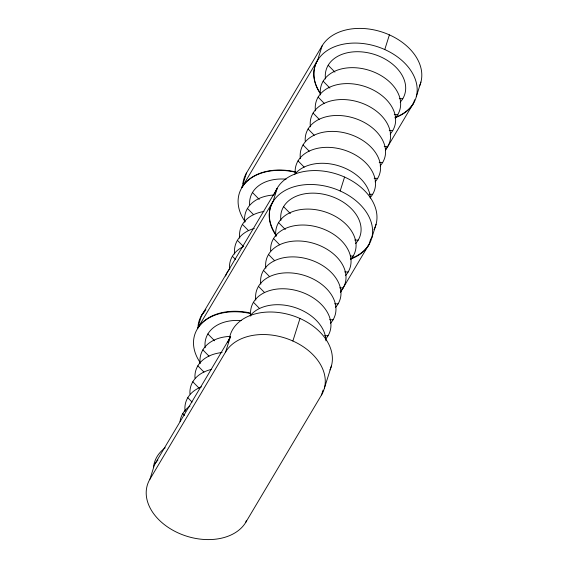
<?xml version="1.0" encoding="UTF-8"?>
<svg xmlns="http://www.w3.org/2000/svg" width="568" height="568" viewBox="0 0 568 568"><rect width="100%" height="100%" fill="white"/><g stroke="black" fill="none" stroke-linecap="round" stroke-linejoin="round"><path stroke-width="0.85" d="M149.931 479.2L154.517 464.645L230.218 337.371L225.631 351.933L149.931 479.2A52.916 37.218 17.5 0 0 178.608 533.125A52.916 37.218 17.5 0 0 245.852 522.198L321.552 394.923L323.078 390.074M197.387 328.673L201.441 315.829L277.141 188.562L273.087 201.399L197.387 328.673A52.916 37.218 17.5 0 1 249.643 312.847M295.715 171.948A52.916 37.218 17.5 0 0 241.925 187.426L246.448 173.077L322.148 45.802A52.916 37.218 17.5 0 1 387.589 34.094A52.916 37.218 17.5 0 1 419.383 86.315M241.925 187.426L317.626 60.151L322.148 45.802M321.552 394.923A52.916 37.218 17.5 0 0 292.875 341.006L299.982 318.471M340.182 190.969L344.57 177.053M384.77 49.544L389.392 34.875M245.852 522.198L246.363 520.579M340.459 292.406L369.015 244.396L370.783 238.773M385.445 150.399L413.547 103.149L414.612 99.769M324.392 388.185L331.499 365.657M371.699 238.148L376.087 224.232M416.287 96.73L420.916 82.062M399.297 98.64L402.79 98.69M394.27 114.58L397.763 114.629M389.243 130.526L392.736 130.576M384.216 146.466L387.71 146.516M379.19 162.384L382.683 162.441M374.17 178.316L377.67 178.366M369.143 194.256L372.644 194.306M354.702 240.058L358.202 240.108M350.548 256.019L353.175 256.054M344.648 271.944L348.149 271.994M339.621 287.891L343.122 287.94M334.602 303.809L338.095 303.859M329.582 319.734L333.075 319.784M324.555 335.681L328.048 335.731M308.083 129.007L314.218 135.241M263.495 270.425L269.63 276.666M232.383 256.274L235.45 259.391M187.795 397.699L192.09 402.066M328.183 65.249L334.928 72.122M323.156 81.196L329.901 88.068M318.13 97.135L324.264 103.383M313.103 113.082L319.237 119.33M303.063 144.925L309.191 151.173M298.037 160.872L304.164 167.12M283.595 206.674L290.34 213.547M252.483 192.524L259.228 199.396M278.569 222.613L285.313 229.486M247.456 208.463L253.591 214.711M273.542 238.56L279.669 244.808M242.429 224.41L248.564 230.658M268.515 254.499L274.642 260.748M237.403 240.349L243.537 246.597M258.468 286.35L264.603 292.598M253.442 302.29L259.576 308.538M207.895 333.941L214.64 340.814M202.868 349.888L208.996 356.136M197.841 365.827L203.969 372.075M192.808 381.774L198.942 388.022M182.768 413.618L184.607 415.492M245.206 221.769A52.916 37.218 17.5 0 1 246.533 181.81A52.916 37.218 17.5 0 1 295.935 172.345M242.898 183.592A52.916 37.218 17.5 0 1 246.448 173.077M198.097 325.499A52.916 37.218 17.5 0 1 205.921 309.716M200.149 362.512A52.916 37.218 17.5 0 1 201.789 323.377A52.916 37.218 17.5 0 1 249.842 313.422M201.441 315.829A52.916 37.218 17.5 0 1 204.849 311.236M274.614 194.228A52.916 37.218 17.5 0 1 339.188 174.887A52.916 37.218 17.5 0 1 373.936 229.742M276.318 235.919A52.916 37.218 17.5 0 1 293.571 186.9A52.916 37.218 17.5 0 1 364.053 208.974A52.916 37.218 17.5 0 1 350.456 259.136M274.798 193.631A52.916 37.218 17.5 0 1 277.141 188.562M369.015 244.396A52.916 37.218 17.5 0 1 350.612 258.639M276.069 234.847A52.916 37.218 17.5 0 1 273.087 201.399M154.517 464.645A52.916 37.218 17.5 0 1 157.925 460.052M227.882 342.447A52.916 37.218 17.5 0 1 230.218 337.371M225.574 276.048A41.159 28.947 17.5 0 1 229.941 268.7M229.543 268.558A41.152 28.947 17.5 0 1 243.743 246.42M249.643 204.807A41.159 28.947 17.5 0 1 286.066 179.168M244.772 222.209A41.159 28.947 17.5 0 1 273.833 195.009M239.746 238.155A41.159 28.947 17.5 0 1 263.964 211.474M234.719 254.102A41.159 28.947 17.5 0 1 254.343 228.421M205.211 347.687A41.159 28.947 17.5 0 1 241.478 320.593M200.184 363.634A41.159 28.947 17.5 0 1 230.665 336.37M195.001 378.118A41.159 28.947 17.5 0 1 222.109 352.536M189.975 394.057A41.159 28.947 17.5 0 1 211.466 369.406M185.111 411.445A41.152 28.947 17.5 0 1 201.462 386.851M153.509 466.924A52.916 37.218 17.5 0 1 165.217 447.79M180.028 421.591A41.159 28.947 17.5 0 1 189.932 406.148M225.631 351.933A52.916 37.218 17.5 0 1 292.875 341.006M229.209 339.65A52.916 37.218 17.5 0 1 290.901 315.098A52.916 37.218 17.5 0 1 329.965 369.91M295.197 173.155A41.159 28.947 17.5 0 1 344.748 150.208A41.159 28.947 17.5 0 1 370.059 197.799M300.38 158.671A41.159 28.947 17.5 0 1 348.816 133.956A41.159 28.947 17.5 0 1 375.086 181.859M305.243 141.29A41.152 28.947 17.5 0 1 354.794 118.343A41.152 28.947 17.5 0 1 380.106 165.934M320.437 93.819A52.916 37.218 17.5 0 1 338.698 45.312A52.916 37.218 17.5 0 1 408.818 67.769A52.916 37.218 17.5 0 1 395.051 117.718M413.547 103.149A52.916 37.218 17.5 0 1 395.15 117.398M320.608 93.599A52.916 37.218 17.5 0 1 317.626 60.151M325.499 78.995A41.159 28.947 17.5 0 1 373.943 54.279A41.159 28.947 17.5 0 1 400.206 102.183M320.473 94.941A41.159 28.947 17.5 0 1 368.909 70.226A41.159 28.947 17.5 0 1 395.179 118.123M315.446 110.881A41.159 28.947 17.5 0 1 363.882 86.166A41.159 28.947 17.5 0 1 390.152 134.069M310.419 126.827A41.159 28.947 17.5 0 1 358.38 101.963A41.159 28.947 17.5 0 1 385.608 149.455M280.911 220.419A41.159 28.947 17.5 0 1 329.348 195.704A41.159 28.947 17.5 0 1 355.618 243.601M275.885 236.359A41.159 28.947 17.5 0 1 324.321 211.644A41.159 28.947 17.5 0 1 350.591 259.548M270.702 250.843A41.159 28.947 17.5 0 1 320.253 227.896A41.159 28.947 17.5 0 1 345.564 275.494M265.831 268.252A41.159 28.947 17.5 0 1 314.267 243.53A41.159 28.947 17.5 0 1 340.537 291.434M260.811 284.17A41.152 28.947 17.5 0 1 309.248 259.455A41.152 28.947 17.5 0 1 335.518 307.352M250.765 316.035A41.159 28.947 17.5 0 1 299.201 291.32A41.159 28.947 17.5 0 1 325.471 339.224M255.792 300.096A41.159 28.947 17.5 0 1 304.228 275.381A41.159 28.947 17.5 0 1 330.498 323.277M294.643 174.44A41.159 28.947 17.5 0 1 338.762 165.842A41.159 28.947 17.5 0 1 370.457 197.969M250.055 315.858A41.159 28.947 17.5 0 1 295.126 307.572A41.159 28.947 17.5 0 1 325.925 340.843"/></g></svg>
